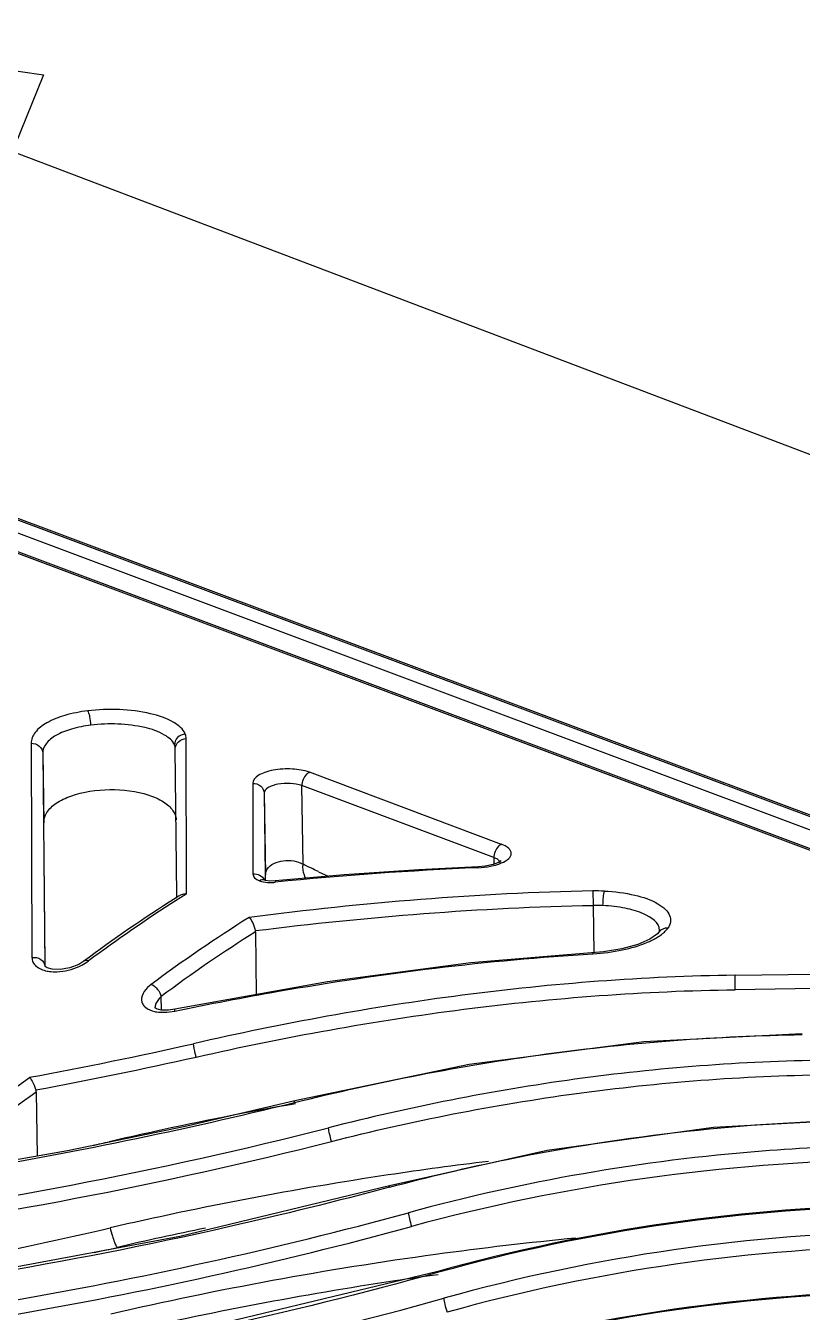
# Model space of a CAD drawing. Header units: millimetres. Extents: x 3083 to 7283, y 1609 to 4579.
# Drawn here: x 6124.7 to 6164.6, y 4142.5 to 4208.5 of the extents above; entities that cross this region are included whole.
import ezdxf

# ---------------------------------------------------------------- set-up
doc = ezdxf.new("R2010")
doc.units = ezdxf.units.MM

msp = doc.modelspace()

# ---------------------------------------------------------------- linework, layer by layer
for p, q in [((6108.085, 4208.494, -163.187), (6125.589, 4205.973, -163.187)), ((6125.589, 4205.973, -163.187), (6122.391, 4198.097, -163.187))]:
    msp.add_line(p, q)
at = {"linetype": 'Continuous'}
for p, q in [((6232.222, 4160.92, -163.187), (6123.99, 4202.035, -163.187)), ((6215.801, 4148.849, -163.187), (6090.909, 4195.618, -163.187)), ((6216.008, 4148.858, -163.187), (6091.116, 4195.627, -163.187)), ((6214.96, 4148.493, -163.187), (6090.03, 4195.277, -163.187)), ((6212.628, 4148.313, -163.187), (6090.131, 4194.185, -163.187)), ((6212.835, 4148.322, -163.187), (6090.338, 4194.194, -163.187)), ((6124.958, 4171.667, -163.187), (6124.998, 4160.671, -163.187)), ((6132.939, 4163.94, -163.187), (6132.918, 4171.909, -163.187)), ((6125.549, 4171.164, -163.187), (6125.601, 4167.59, -163.187)), ((6125.549, 4171.164, -163.187), (6125.586, 4167.608, -163.187)), ((6132.438, 4163.878, -163.187), (6132.36, 4171.379, -163.187)), ((6136.336, 4169.612, -163.187), (6136.347, 4164.965, -163.187)), ((6149.11, 4166.482, -163.187), (6139.25, 4170.179, -163.187)), ((6136.924, 4169.104, -163.187), (6136.985, 4164.909, -163.187)), ((6136.924, 4169.104, -163.187), (6136.968, 4164.915, -163.187)), ((6138.918, 4165.458, -163.187), (6138.859, 4169.494, -163.187)), ((6148.72, 4165.802, -163.187), (6138.859, 4169.494, -163.187)), ((6125.586, 4167.608, -163.187), (6125.668, 4160.219, -163.187)), ((6125.68, 4160.331, -163.187), (6125.601, 4167.59, -163.187)), ((6148.72, 4165.802, -163.187), (6148.724, 4165.466, -163.187)), ((6149.088, 4165.634, -163.187), (6148.959, 4165.554, -163.187)), ((6149.097, 4165.642, -163.187), (6149.088, 4165.634, -163.187)), ((6139.712, 4165.079, -163.187), (6140.203, 4164.845, -163.187)), ((6144.858, 4165.182, -163.187), (6141.037, 4164.919, -163.187)), ((6147.905, 4165.331, -163.187), (6144.858, 4165.182, -163.187)), ((6147.904, 4165.281, -163.187), (6147.905, 4165.331, -163.187)), ((6148.274, 4165.364, -163.187), (6147.905, 4165.331, -163.187)), ((6148.677, 4165.449, -163.187), (6148.274, 4165.364, -163.187)), ((6148.959, 4165.554, -163.187), (6148.677, 4165.449, -163.187)), ((6136.94, 4164.65, -163.187), (6136.906, 4164.665, -163.187)), ((6136.994, 4164.633, -163.187), (6136.94, 4164.65, -163.187)), ((6136.94, 4164.65, -163.187), (6136.94, 4164.65, -163.187)), ((6136.968, 4164.915, -163.187), (6136.97, 4164.653, -163.187)), ((6136.988, 4164.654, -163.187), (6136.985, 4164.909, -163.187)), ((6137.211, 4164.599, -163.187), (6136.994, 4164.633, -163.187)), ((6137.489, 4164.605, -163.187), (6137.211, 4164.599, -163.187)), ((6141.037, 4164.919, -163.187), (6137.489, 4164.605, -163.187)), ((6132.439, 4163.763, -163.187), (6132.348, 4163.706, -163.187)), ((6132.439, 4163.76, -163.187), (6132.348, 4163.702, -163.187)), ((6132.439, 4163.766, -163.187), (6132.438, 4163.878, -163.187)), ((6153.801, 4164.089, -163.187), (6153.813, 4163.346, -163.187)), ((6153.813, 4163.346, -163.187), (6153.848, 4160.915, -163.187)), ((6136.471, 4161.99, -163.187), (6136.518, 4158.771, -163.187)), ((6157.114, 4161.89, -163.187), (6156.734, 4161.619, -163.187)), ((6157.189, 4161.976, -163.187), (6157.114, 4161.89, -163.187)), ((6155.298, 4161.118, -163.187), (6154.341, 4160.96, -163.187)), ((6156.111, 4161.346, -163.187), (6155.298, 4161.118, -163.187)), ((6156.734, 4161.619, -163.187), (6156.111, 4161.346, -163.187)), ((6125.681, 4160.22, -163.187), (6125.68, 4160.331, -163.187)), ((6127.401, 4160.324, -163.187), (6126.937, 4160.145, -163.187)), ((6127.67, 4160.488, -163.187), (6127.401, 4160.324, -163.187)), ((6127.671, 4160.488, -163.187), (6127.67, 4160.488, -163.187)), ((6147.536, 4160.4, -163.187), (6140.178, 4159.432, -163.187)), ((6154.341, 4160.96, -163.187), (6147.536, 4160.4, -163.187)), ((6153.808, 4160.863, -163.187), (6153.81, 4160.915, -163.187)), ((6125.671, 4160.219, -163.187), (6125.668, 4160.218, -163.187)), ((6125.668, 4160.219, -163.187), (6125.668, 4160.218, -163.187)), ((6125.779, 4160.146, -163.187), (6125.671, 4160.219, -163.187)), ((6126.043, 4160.071, -163.187), (6125.779, 4160.146, -163.187)), ((6126.451, 4160.059, -163.187), (6126.043, 4160.071, -163.187)), ((6126.937, 4160.145, -163.187), (6126.451, 4160.059, -163.187)), ((6161.107, 4159.766, -163.187), (6165.201, 4159.823, -163.187)), ((6161.117, 4159.022, -163.187), (6161.107, 4159.766, -163.187)), ((6140.178, 4159.432, -163.187), (6132.338, 4158.015, -163.187)), ((6165.21, 4159.079, -163.187), (6161.117, 4159.022, -163.187)), ((6131.646, 4157.979, -163.187), (6131.635, 4158.674, -163.187)), ((6131.339, 4158.07, -163.187), (6131.302, 4158.099, -163.187)), ((6131.302, 4158.099, -163.187), (6131.303, 4158.097, -163.187)), ((6131.31, 4158.068, -163.187), (6131.31, 4158.068, -163.187)), ((6131.39, 4158.043, -163.187), (6131.339, 4158.07, -163.187)), ((6131.631, 4157.98, -163.187), (6131.39, 4158.043, -163.187)), ((6132.016, 4157.97, -163.187), (6131.631, 4157.98, -163.187)), ((6132.338, 4158.015, -163.187), (6132.016, 4157.97, -163.187)), ((6164.557, 4156.761, -163.187), (6156.423, 4156.341, -163.187)), ((6156.423, 4156.341, -163.187), (6147.449, 4155.179, -163.187)), ((6147.449, 4155.179, -163.187), (6138.498, 4153.313, -163.187)), ((6125.213, 4153.784, -163.187), (6125.261, 4150.483, -163.187)), ((6138.498, 4153.313, -163.187), (6132.957, 4152.021, -163.187)), ((6132.957, 4152.021, -163.187), (6126.817, 4150.76, -163.187)), ((6160.001, 4151.951, -163.187), (6151.454, 4150.769, -163.187)), ((6167.958, 4152.382, -163.187), (6160.001, 4151.951, -163.187)), ((6126.817, 4150.76, -163.187), (6121.102, 4149.743, -163.187)), ((6151.454, 4150.769, -163.187), (6143.366, 4148.952, -163.187)), ((6143.366, 4148.952, -163.187), (6132.597, 4146.36, -163.187)), ((6132.597, 4146.36, -163.187), (6121.103, 4144.207, -163.187)), ((6145.836, 4144.56, -163.187), (6130.6, 4140.907, -163.187)), ((6145.836, 4144.559, -163.187), (6145.825, 4144.505, -163.187))]:
    msp.add_line(p, q, dxfattribs=at)
for centre, radius, start, end in [((6155.409, 3986.537, -163.187), 178.901, 92.40444, 95.74983), ((6030.773, 3936.332, -163.187), 253.365, 64.53433, 64.73322), ((6137.25, 4166.879, -163.187), 2.353, 268.54933, 275.74699), ((6172.991, 4099.609, -163.187), 75.897, 122.37858, 126.66555), ((6171.54, 4102.251, -163.187), 72.771, 122.28081, 122.52587), ((6171.196, 4102.399, -163.187), 72.579, 122.1159, 122.27668), ((6171.321, 4102.597, -163.187), 72.361, 122.0346, 122.28082), ((6153.983, 4154.589, -163.187), 9.502, 87.49289, 91.09636), ((6173.939, 4098.61, -163.187), 77.13, 122.57445, 126.6429), ((6153.962, 4155.333, -163.187), 8.014, 87.41651, 91.06348), ((6176.227, 4098.697, -163.187), 75.54, 122.03455, 126.6619), ((6177.325, 4097.226, -163.187), 76.573, 122.24407, 126.63268), ((6156.094, 4163.485, -163.187), 2.042, 307.03024, 309.7267), ((6083.662, 4377.25, -163.187), 226.504, 280.48128, 282.65838), ((6083.695, 4377.059, -163.187), 227.008, 280.53484, 282.65588), ((6014.772, 4303.59, -163.187), 185.314, 304.55491, 306.44829), ((6015.039, 4303.297, -163.187), 185.722, 304.55485, 306.3861), ((6084.555, 4371.974, -163.187), 225.292, 279.33432, 283.85101), ((6170.704, 3970.8, -163.187), 185.185, 100.0066, 102.30631), ((6084.214, 4373.222, -163.187), 228.27, 277.40445, 284.20563), ((6084.261, 4372.952, -163.187), 228.709, 277.45619, 284.20469), ((6061.984, 4440.696, -163.187), 297.124, 282.8679, 283.02827), ((6170.534, 3971.595, -163.187), 184.372, 102.30732, 103.02998), ((6170.913, 3965.384, -163.187), 186.19, 96.93081, 98.53004), ((6170.063, 4052.896, -163.187), 97.39, 90.8215, 105.22254), ((6170.771, 3966.276, -163.187), 185.287, 98.52744, 103.026), ((6171.042, 4053.804, -163.187), 94.141, 90.79039, 105.53671), ((6171.014, 4053.903, -163.187), 94.088, 90.77394, 105.52107), ((6061.854, 4437.053, -163.187), 297.925, 280.07689, 283.02676), ((6170.664, 3967.4, -163.187), 183.113, 101.57977, 103.02775), ((6171.277, 4053.001, -163.187), 93.62, 90.79327, 105.56998), ((6062.018, 4436.945, -163.187), 298.838, 282.79625, 283.02827), ((6170.984, 3960.741, -163.187), 186.41, 95.55599, 97.78701), ((6171.237, 4053.052, -163.187), 92.825, 90.76959, 105.57503), ((6170.863, 3961.598, -163.187), 185.545, 97.78569, 103.02298), ((6170.831, 3962.393, -163.187), 183.708, 98.51278, 103.02453), ((6170.925, 3961.808, -163.187), 184.3, 97.81874, 98.51471), ((6086.54, 4357.208, -163.187), 222.168, 272.9824, 285.56309), ((6171.251, 4050.087, -163.187), 93.436, 90.76068, 105.56597), ((6171.259, 4050.226, -163.187), 93.342, 90.76612, 105.57952)]:
    msp.add_arc(centre, radius, start, end, dxfattribs=at)
for points, knots in [([(6127.864, 4173.333, -163.187), (6127.469, 4173.284, -163.187), (6126.745, 4173.147, -163.187), (6125.815, 4172.786, -163.187), (6125.158, 4172.316, -163.187), (6124.957, 4171.864, -163.187), (6124.958, 4171.667, -163.187)], [0, 0, 0, 0, 0.334228, 0.616631, 0.834432, 1, 1, 1, 1]), ([(6132.873, 4172.142, -163.187), (6132.768, 4172.404, -163.187), (6132.168, 4172.879, -163.187), (6130.481, 4173.416, -163.187), (6128.933, 4173.464, -163.187), (6127.864, 4173.333, -163.187)], [0, 0, 0, 0, 0.158421, 0.395116, 1, 1, 1, 1]), ([(6128.026, 4172.599, -163.187), (6128.024, 4172.744, -163.187), (6128, 4172.954, -163.187), (6127.932, 4173.196, -163.187), (6127.89, 4173.298, -163.187), (6127.864, 4173.333, -163.187)], [0, 0, 0, 0, 0.571533, 0.82656, 1, 1, 1, 1]), ([(6128.026, 4172.599, -163.187), (6127.689, 4172.558, -163.187), (6127.071, 4172.439, -163.187), (6126.275, 4172.133, -163.187), (6125.717, 4171.723, -163.187), (6125.547, 4171.334, -163.187), (6125.549, 4171.164, -163.187)], [0, 0, 0, 0, 0.333165, 0.615468, 0.833093, 1, 1, 1, 1]), ([(6132.319, 4171.579, -163.187), (6132.23, 4171.803, -163.187), (6131.715, 4172.21, -163.187), (6130.269, 4172.671, -163.187), (6128.942, 4172.712, -163.187), (6128.026, 4172.599, -163.187)], [0, 0, 0, 0, 0.158431, 0.395115, 1, 1, 1, 1]), ([(6124.958, 4171.667, -163.187), (6125.103, 4171.673, -163.187), (6125.402, 4171.585, -163.187), (6125.547, 4171.299, -163.187), (6125.549, 4171.164, -163.187)], [0, 0, 0, 0, 0.518549, 1, 1, 1, 1]), ([(6132.873, 4172.142, -163.187), (6132.728, 4172.132, -163.187), (6132.444, 4172.007, -163.187), (6132.317, 4171.716, -163.187), (6132.319, 4171.579, -163.187)], [0, 0, 0, 0, 0.512383, 1, 1, 1, 1]), ([(6132.36, 4171.379, -163.187), (6132.358, 4171.514, -163.187), (6132.486, 4171.802, -163.187), (6132.775, 4171.907, -163.187), (6132.918, 4171.909, -163.187)], [0, 0, 0, 0, 0.484985, 1, 1, 1, 1]), ([(6139.25, 4170.178, -163.187), (6138.971, 4170.283, -163.187), (6138.34, 4170.381, -163.187), (6137.562, 4170.343, -163.187), (6136.973, 4170.189, -163.187), (6136.585, 4170.022, -163.187), (6136.336, 4169.776, -163.187), (6136.336, 4169.612, -163.187)], [0, 0, 0, 0, 0.280487, 0.590547, 0.729556, 0.845853, 1, 1, 1, 1]), ([(6136.336, 4169.612, -163.187), (6136.481, 4169.617, -163.187), (6136.78, 4169.526, -163.187), (6136.922, 4169.24, -163.187), (6136.924, 4169.104, -163.187)], [0, 0, 0, 0, 0.516829, 1, 1, 1, 1]), ([(6138.859, 4169.494, -163.187), (6138.673, 4169.564, -163.187), (6138.254, 4169.629, -163.187), (6137.737, 4169.604, -163.187), (6137.346, 4169.498, -163.187), (6137.086, 4169.384, -163.187), (6136.923, 4169.215, -163.187), (6136.924, 4169.104, -163.187)], [0, 0, 0, 0, 0.279461, 0.588455, 0.727139, 0.843708, 1, 1, 1, 1]), ([(6139.25, 4170.178, -163.187), (6139.195, 4170.156, -163.187), (6138.973, 4169.994, -163.187), (6138.856, 4169.705, -163.187), (6138.859, 4169.494, -163.187)], [0, 0, 0, 0, 0.219836, 1, 1, 1, 1]), ([(6125.763, 4168.12, -163.187), (6125.884, 4168.308, -163.187), (6126.271, 4168.654, -163.187), (6127.348, 4169.147, -163.187), (6128.988, 4169.375, -163.187), (6130.634, 4169.193, -163.187), (6131.722, 4168.729, -163.187), (6132.115, 4168.393, -163.187), (6132.24, 4168.209, -163.187)], [0, 0, 0, 0, 0.095089, 0.213565, 0.50047, 0.787066, 0.905224, 1, 1, 1, 1]), ([(6125.601, 4167.59, -163.187), (6125.6, 4167.727, -163.187), (6125.646, 4167.916, -163.187), (6125.737, 4168.078, -163.187), (6125.763, 4168.12, -163.187)], [0, 0, 0, 0, 0.735931, 1, 1, 1, 1]), ([(6132.24, 4168.209, -163.187), (6132.265, 4168.172, -163.187), (6132.351, 4168.028, -163.187), (6132.402, 4167.862, -163.187), (6132.411, 4167.738, -163.187)], [0, 0, 0, 0, 0.263044, 1, 1, 1, 1]), ([(6149.109, 4166.485, -163.187), (6149.054, 4166.462, -163.187), (6148.831, 4166.299, -163.187), (6148.715, 4166.009, -163.187), (6148.72, 4165.797, -163.187)], [0, 0, 0, 0, 0.220465, 1, 1, 1, 1]), ([(6149.107, 4165.525, -163.187), (6149.241, 4165.582, -163.187), (6149.46, 4165.689, -163.187), (6149.672, 4166.015, -163.187), (6149.466, 4166.342, -163.187), (6149.244, 4166.436, -163.187), (6149.11, 4166.486, -163.187)], [0, 0, 0, 0, 0.302923, 0.505989, 0.704024, 1, 1, 1, 1]), ([(6137.073, 4165.202, -163.187), (6137.24, 4165.464, -163.187), (6137.776, 4165.673, -163.187), (6138.43, 4165.659, -163.187), (6138.775, 4165.546, -163.187), (6138.918, 4165.458, -163.187)], [0, 0, 0, 0, 0.46993, 0.746579, 1, 1, 1, 1]), ([(6148.967, 4165.661, -163.187), (6148.951, 4165.675, -163.187), (6148.877, 4165.734, -163.187), (6148.789, 4165.775, -163.187), (6148.72, 4165.802, -163.187)], [0, 0, 0, 0, 0.216795, 1, 1, 1, 1]), ([(6136.347, 4164.965, -163.187), (6136.464, 4164.975, -163.187), (6136.707, 4164.934, -163.187), (6136.887, 4164.755, -163.187), (6136.934, 4164.649, -163.187)], [0, 0, 0, 0, 0.501214, 1, 1, 1, 1]), ([(6136.347, 4164.965, -163.187), (6136.347, 4164.893, -163.187), (6136.434, 4164.726, -163.187), (6136.591, 4164.649, -163.187), (6136.681, 4164.615, -163.187)], [0, 0, 0, 0, 0.426985, 1, 1, 1, 1]), ([(6139.059, 4164.73, -163.187), (6139.031, 4164.782, -163.187), (6138.932, 4165.012, -163.187), (6138.909, 4165.269, -163.187), (6138.918, 4165.458, -163.187)], [0, 0, 0, 0, 0.24023, 1, 1, 1, 1]), ([(6148.544, 4165.356, -163.187), (6148.596, 4165.367, -163.187), (6148.787, 4165.409, -163.187), (6148.975, 4165.468, -163.187), (6149.107, 4165.525, -163.187)], [0, 0, 0, 0, 0.268307, 1, 1, 1, 1]), ([(6136.681, 4164.615, -163.187), (6136.718, 4164.602, -163.187), (6136.883, 4164.55, -163.187), (6137.057, 4164.531, -163.187), (6137.191, 4164.527, -163.187)], [0, 0, 0, 0, 0.226333, 1, 1, 1, 1]), ([(6137.489, 4164.605, -163.187), (6137.483, 4164.605, -163.187), (6137.489, 4164.569, -163.187), (6137.485, 4164.554, -163.187), (6137.486, 4164.538, -163.187)], [0, 0, 0, 0, 0.278425, 1, 1, 1, 1]), ([(6154.323, 4163.339, -163.187), (6154.321, 4163.484, -163.187), (6154.336, 4163.731, -163.187), (6154.361, 4163.984, -163.187), (6154.398, 4164.082, -163.187)], [0, 0, 0, 0, 0.580701, 1, 1, 1, 1]), ([(6154.398, 4164.082, -163.187), (6154.923, 4164.058, -163.187), (6155.866, 4163.942, -163.187), (6156.937, 4163.594, -163.187), (6157.52, 4163.183, -163.187), (6157.766, 4162.859, -163.187), (6157.818, 4162.491, -163.187), (6157.717, 4162.275, -163.187), (6157.65, 4162.179, -163.187)], [0, 0, 0, 0, 0.359987, 0.648813, 0.757773, 0.844679, 0.91976, 1, 1, 1, 1]), ([(6157.232, 4162.069, -163.187), (6157.227, 4162.466, -163.187), (6156.438, 4162.972, -163.187), (6155.426, 4163.234, -163.187), (6154.705, 4163.322, -163.187), (6154.323, 4163.339, -163.187)], [0, 0, 0, 0, 0.359577, 0.654129, 1, 1, 1, 1]), ([(6136.158, 4162.734, -163.187), (6136.235, 4162.655, -163.187), (6136.356, 4162.428, -163.187), (6136.438, 4162.19, -163.187), (6136.465, 4162.052, -163.187)], [0, 0, 0, 0, 0.440859, 1, 1, 1, 1]), ([(6156.606, 4161.457, -163.187), (6156.675, 4161.486, -163.187), (6156.925, 4161.599, -163.187), (6157.165, 4161.735, -163.187), (6157.324, 4161.855, -163.187)], [0, 0, 0, 0, 0.274992, 1, 1, 1, 1]), ([(6157.193, 4161.981, -163.187), (6157.201, 4161.994, -163.187), (6157.218, 4162.021, -163.187), (6157.232, 4162.052, -163.187), (6157.232, 4162.069, -163.187)], [0, 0, 0, 0, 0.475511, 1, 1, 1, 1]), ([(6157.399, 4161.915, -163.187), (6157.425, 4161.936, -163.187), (6157.516, 4162.016, -163.187), (6157.599, 4162.106, -163.187), (6157.65, 4162.179, -163.187)], [0, 0, 0, 0, 0.2694, 1, 1, 1, 1]), ([(6153.808, 4160.863, -163.187), (6154.316, 4160.893, -163.187), (6155.267, 4161.018, -163.187), (6156.193, 4161.282, -163.187), (6156.606, 4161.457, -163.187)], [0, 0, 0, 0, 0.531556, 1, 1, 1, 1]), ([(6124.998, 4160.671, -163.187), (6125.154, 4160.695, -163.187), (6125.476, 4160.647, -163.187), (6125.666, 4160.356, -163.187), (6125.668, 4160.219, -163.187)], [0, 0, 0, 0, 0.53543, 1, 1, 1, 1]), ([(6124.998, 4160.671, -163.187), (6124.998, 4160.592, -163.187), (6125.035, 4160.426, -163.187), (6125.273, 4160.128, -163.187), (6125.569, 4160.021, -163.187), (6125.774, 4159.982, -163.187)], [0, 0, 0, 0, 0.212466, 0.439029, 1, 1, 1, 1]), ([(6127.42, 4160.217, -163.187), (6127.464, 4160.237, -163.187), (6127.633, 4160.318, -163.187), (6127.795, 4160.415, -163.187), (6127.906, 4160.498, -163.187)], [0, 0, 0, 0, 0.261712, 1, 1, 1, 1]), ([(6127.906, 4160.498, -163.187), (6127.885, 4160.506, -163.187), (6127.809, 4160.528, -163.187), (6127.718, 4160.52, -163.187), (6127.671, 4160.488, -163.187)], [0, 0, 0, 0, 0.281924, 1, 1, 1, 1]), ([(6132.332, 4157.925, -163.187), (6134.101, 4158.289, -163.187), (6141.2, 4159.648, -163.187), (6148.395, 4160.542, -163.187), (6153.808, 4160.863, -163.187)], [0, 0, 0, 0, 0.249797, 1, 1, 1, 1]), ([(6125.774, 4159.982, -163.187), (6125.814, 4159.974, -163.187), (6125.984, 4159.947, -163.187), (6126.158, 4159.942, -163.187), (6126.289, 4159.947, -163.187)], [0, 0, 0, 0, 0.238531, 1, 1, 1, 1]), ([(6161.107, 4159.766, -163.187), (6156.425, 4159.697, -163.187), (6147.071, 4158.987, -163.187), (6137.855, 4157.287, -163.187), (6133.297, 4156.251, -163.187)], [0, 0, 0, 0, 0.50048, 1, 1, 1, 1]), ([(6131.123, 4159.293, -163.187), (6130.867, 4159.103, -163.187), (6130.539, 4158.726, -163.187), (6130.677, 4158.274, -163.187), (6130.883, 4158.035, -163.187), (6131.125, 4157.943, -163.187), (6131.294, 4157.906, -163.187)], [0, 0, 0, 0, 0.506823, 0.612029, 0.724549, 1, 1, 1, 1]), ([(6131.123, 4159.293, -163.187), (6131.252, 4159.246, -163.187), (6131.468, 4159.055, -163.187), (6131.605, 4158.808, -163.187), (6131.635, 4158.674, -163.187)], [0, 0, 0, 0, 0.501103, 1, 1, 1, 1]), ([(6133.431, 4155.567, -163.187), (6137.97, 4156.587, -163.187), (6147.146, 4158.263, -163.187), (6156.457, 4158.958, -163.187), (6161.117, 4159.022, -163.187)], [0, 0, 0, 0, 0.499595, 1, 1, 1, 1]), ([(6131.635, 4158.674, -163.187), (6131.586, 4158.629, -163.187), (6131.426, 4158.463, -163.187), (6131.308, 4158.234, -163.187), (6131.31, 4158.069, -163.187)], [0, 0, 0, 0, 0.289718, 1, 1, 1, 1]), ([(6131.294, 4157.906, -163.187), (6131.331, 4157.898, -163.187), (6131.492, 4157.868, -163.187), (6131.656, 4157.859, -163.187), (6131.781, 4157.862, -163.187)], [0, 0, 0, 0, 0.236293, 1, 1, 1, 1]), ([(6132.332, 4157.925, -163.187), (6132.33, 4157.946, -163.187), (6132.331, 4157.969, -163.187), (6132.329, 4158.013, -163.187), (6132.338, 4158.015, -163.187)], [0, 0, 0, 0, 0.703337, 1, 1, 1, 1]), ([(6138.489, 4153.233, -163.187), (6142.745, 4154.292, -163.187), (6151.383, 4155.976, -163.187), (6160.162, 4156.652, -163.187), (6164.557, 4156.716, -163.187)], [0, 0, 0, 0, 0.499435, 1, 1, 1, 1]), ([(6133.431, 4155.567, -163.187), (6133.415, 4155.627, -163.187), (6133.361, 4155.853, -163.187), (6133.311, 4156.082, -163.187), (6133.297, 4156.251, -163.187)], [0, 0, 0, 0, 0.270011, 1, 1, 1, 1]), ([(6165.757, 4155.405, -163.187), (6161.451, 4155.342, -163.187), (6152.851, 4154.678, -163.187), (6144.394, 4152.998, -163.187), (6140.232, 4151.933, -163.187)], [0, 0, 0, 0, 0.500591, 1, 1, 1, 1]), ([(6124.866, 4154.525, -163.187), (6124.941, 4154.446, -163.187), (6125.067, 4154.232, -163.187), (6125.161, 4154.007, -163.187), (6125.199, 4153.877, -163.187)], [0, 0, 0, 0, 0.445203, 1, 1, 1, 1]), ([(6140.383, 4151.237, -163.187), (6144.523, 4152.289, -163.187), (6152.934, 4153.948, -163.187), (6161.486, 4154.602, -163.187), (6165.767, 4154.661, -163.187)], [0, 0, 0, 0, 0.499416, 1, 1, 1, 1]), ([(6138.489, 4153.233, -163.187), (6138.488, 4153.252, -163.187), (6138.488, 4153.274, -163.187), (6138.49, 4153.311, -163.187), (6138.498, 4153.313, -163.187)], [0, 0, 0, 0, 0.689829, 1, 1, 1, 1]), ([(6140.383, 4151.237, -163.187), (6140.344, 4151.366, -163.187), (6140.287, 4151.596, -163.187), (6140.239, 4151.83, -163.187), (6140.232, 4151.933, -163.187)], [0, 0, 0, 0, 0.566305, 1, 1, 1, 1]), ([(6143.356, 4148.886, -163.187), (6145.356, 4149.423, -163.187), (6153.427, 4151.333, -163.187), (6161.736, 4152.248, -163.187), (6167.958, 4152.338, -163.187)], [0, 0, 0, 0, 0.249658, 1, 1, 1, 1]), ([(6168.657, 4151.02, -163.187), (6166.601, 4150.987, -163.187), (6161.466, 4150.754, -163.187), (6153.31, 4149.721, -163.187), (6147.293, 4148.388, -163.187), (6144.33, 4147.575, -163.187)], [0, 0, 0, 0, 0.250469, 0.625716, 1, 1, 1, 1]), ([(6143.356, 4148.886, -163.187), (6140.615, 4148.153, -163.187), (6129.577, 4145.432, -163.187), (6118.331, 4143.558, -163.187), (6109.853, 4142.621, -163.187)], [0, 0, 0, 0, 0.249611, 1, 1, 1, 1]), ([(6143.356, 4148.886, -163.187), (6143.356, 4148.895, -163.187), (6143.356, 4148.914, -163.187), (6143.353, 4148.949, -163.187), (6143.366, 4148.952, -163.187)], [0, 0, 0, 0, 0.384322, 1, 1, 1, 1]), ([(6102.38, 4140.387, -163.187), (6109.47, 4140.935, -163.187), (6123.591, 4142.658, -163.187), (6137.486, 4145.717, -163.187), (6144.33, 4147.575, -163.187)], [0, 0, 0, 0, 0.500683, 1, 1, 1, 1]), ([(6144.33, 4147.575, -163.187), (6144.335, 4147.472, -163.187), (6144.388, 4147.234, -163.187), (6144.449, 4147.001, -163.187), (6144.491, 4146.868, -163.187)], [0, 0, 0, 0, 0.425177, 1, 1, 1, 1]), ([(6102.661, 4139.68, -163.187), (6109.731, 4140.232, -163.187), (6123.811, 4141.96, -163.187), (6137.666, 4145.014, -163.187), (6144.492, 4146.867, -163.187)], [0, 0, 0, 0, 0.500656, 1, 1, 1, 1]), ([(6129.008, 4146.795, -163.187), (6129.046, 4146.657, -163.187), (6129.117, 4146.409, -163.187), (6129.219, 4146.099, -163.187), (6129.3, 4145.904, -163.187), (6129.349, 4145.82, -163.187), (6129.376, 4145.797, -163.187), (6129.386, 4145.799, -163.187)], [0, 0, 0, 0, 0.399782, 0.71465, 0.917446, 0.97269, 1, 1, 1, 1]), ([(6145.825, 4144.506, -163.187), (6138.139, 4142.371, -163.187), (6122.499, 4138.932, -163.187), (6106.581, 4137.202, -163.187), (6098.593, 4136.749, -163.187)], [0, 0, 0, 0, 0.49927, 1, 1, 1, 1]), ([(6146.148, 4143.186, -163.187), (6146.15, 4143.083, -163.187), (6146.206, 4142.841, -163.187), (6146.269, 4142.604, -163.187), (6146.314, 4142.468, -163.187)], [0, 0, 0, 0, 0.416803, 1, 1, 1, 1])]:
    msp.add_open_spline(points, degree=3, knots=knots, dxfattribs=at)
for points in [[(6132.36, 4171.379, -163.187), (6132.359, 4171.447, -163.187), (6132.345, 4171.516, -163.187), (6132.319, 4171.579, -163.187)], [(6132.918, 4171.909, -163.187), (6132.918, 4171.988, -163.187), (6132.902, 4172.069, -163.187), (6132.873, 4172.142, -163.187)], [(6149.028, 4165.586, -163.187), (6149.012, 4165.614, -163.187), (6148.99, 4165.639, -163.187), (6148.967, 4165.661, -163.187)], [(6136.985, 4164.909, -163.187), (6136.984, 4165.011, -163.187), (6137.018, 4165.116, -163.187), (6137.073, 4165.202, -163.187)], [(6147.904, 4165.281, -163.187), (6148.118, 4165.29, -163.187), (6148.333, 4165.314, -163.187), (6148.544, 4165.356, -163.187)], [(6149.055, 4165.492, -163.187), (6149.055, 4165.525, -163.187), (6149.044, 4165.558, -163.187), (6149.028, 4165.586, -163.187)], [(6136.94, 4164.65, -163.187), (6136.858, 4164.68, -163.187), (6136.757, 4164.659, -163.187), (6136.681, 4164.615, -163.187)], [(6132.611, 4163.872, -163.187), (6132.631, 4163.884, -163.187), (6132.653, 4163.895, -163.187), (6132.675, 4163.905, -163.187)], [(6132.675, 4163.905, -163.187), (6132.757, 4163.938, -163.187), (6132.851, 4163.948, -163.187), (6132.939, 4163.94, -163.187)], [(6153.801, 4164.089, -163.187), (6147.904, 4163.976, -163.187), (6142.008, 4163.484, -163.187), (6136.158, 4162.734, -163.187)], [(6136.465, 4162.052, -163.187), (6142.219, 4162.772, -163.187), (6148.015, 4163.242, -163.187), (6153.813, 4163.346, -163.187)], [(6136.471, 4161.99, -163.187), (6136.471, 4162.011, -163.187), (6136.471, 4162.032, -163.187), (6136.462, 4162.051, -163.187)], [(6157.65, 4162.179, -163.187), (6157.485, 4162.194, -163.187), (6157.287, 4162.118, -163.187), (6157.193, 4161.981, -163.187)], [(6126.289, 4159.947, -163.187), (6126.676, 4159.963, -163.187), (6127.066, 4160.059, -163.187), (6127.42, 4160.217, -163.187)], [(6131.781, 4157.862, -163.187), (6131.966, 4157.865, -163.187), (6132.151, 4157.888, -163.187), (6132.332, 4157.925, -163.187)], [(6125.213, 4153.784, -163.187), (6125.213, 4153.814, -163.187), (6125.211, 4153.848, -163.187), (6125.194, 4153.873, -163.187)]]:
    msp.add_open_spline(points, degree=3, dxfattribs=at)

doc.saveas('drawing.dxf')
